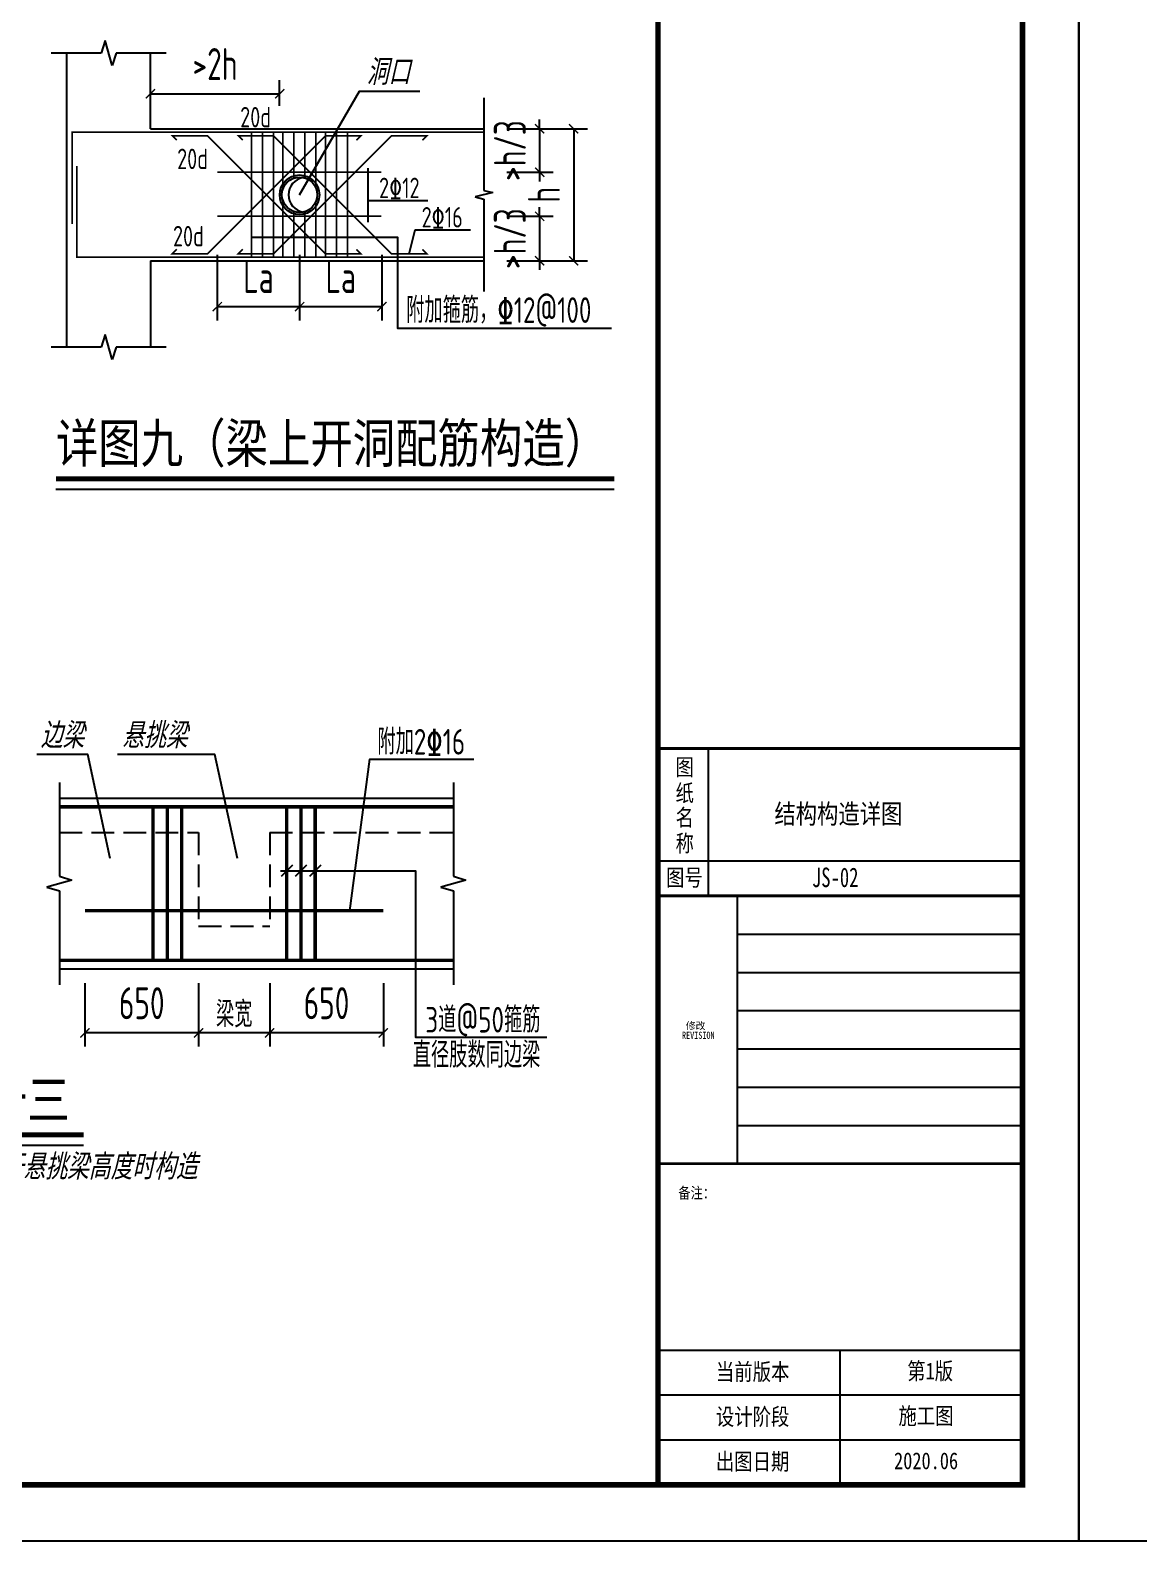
# Model space of a CAD drawing. Header units: millimetres. Extents: x -807114 to 558292, y -468455 to -61603.
# Drawn here: x -300955 to -288823, y -254641 to -238107 of the extents above; entities that cross this region are included whole.
import ezdxf
from ezdxf.enums import TextEntityAlignment as Align

# ---------------------------------------------------------------- set-up
doc = ezdxf.new("R2010")
doc.units = ezdxf.units.MM
doc.header["$LTSCALE"] = 1000
doc.linetypes.add('DASH', pattern=[0.35, 0.25, -0.1])
for name, color, linetype in [('1-剖面钢筋', 30, 'Continuous'), ('2-OTHER', 7, 'Continuous'), ('DIM_IDEN', 3, 'Continuous'), ('DIM_LEAD', 3, 'Continuous'), ('DIM_SYMB', 3, 'Continuous'), ('PUB_DIM', 3, 'Continuous'), ('PUB_TEXT', 3, 'Continuous'), ('PUB_TITLE', 4, 'Continuous'), ('建-文字', 7, 'Continuous'), ('标注线', 133, 'Continuous')]:
    doc.layers.add(name, color=color, linetype=linetype)
doc.styles.add('DIM_FONT', font='tssdeng.shx', dxfattribs={"width": 0.7, "bigfont": 'tssdchn.shx'})
doc.styles.add('LL', font='tssdeng.shx', dxfattribs={"width": 0.7, "height": 5, "bigfont": 'tssdchn.shx'})
doc.styles.add('TEXT', font='gbeitc.shx', dxfattribs={"width": 0.85, "bigfont": 'hztxt.shx'})
doc.styles.add('uni-黑体', font='simhei.ttf')
doc.styles.add('ZDBOX', font='simsun.ttc', dxfattribs={"width": 0.7})
doc.styles.add('宋体', font='simsun.ttc', dxfattribs={"width": 0.8})
doc.dimstyles.new('DIMN', dxfattribs={"dimtxt": 350, "dimasz": 100, "dimexe": 150, "dimexo": 250, "dimgap": 150, "dimtad": 1, "dimdec": 0, "dimzin": 0, "dimdsep": 46, "dimtxsty": 'DIM_FONT', "dimblk": 'ARCHTICK', "dimcen": 9, "dimclrt": 7, "dimadec": 0, "dimazin": 0, "dimtfac": 1, "dimtdec": 0, "dimtix": 1, "dimtmove": 2, "dimatfit": 3, "dimfxl": 1, "dimtolj": 1, "dimtzin": 0, "dimarcsym": 0})

# ---------------------------------------------------------------- blocks, each defined once
blk = doc.blocks.new('_ArchTick')
at = {"color": 0, "linetype": 'ByBlock', "const_width": 0.15}
blk.add_lwpolyline([(-0.5, -0.5), (0.5, 0.5)], dxfattribs=at)
blk = doc.blocks.new('*D9023')
at = {"layer": 'Defpoints', "color": 0}
for p in [(-300356, -248288), (-299112, -248288), (-300356, -249082)]:
    blk.add_point(p, dxfattribs=at)
at = {"layer": 'PUB_DIM', "color": 0, "lineweight": -2}
for p, q in [((-300356, -248538), (-300356, -249232)), ((-299112, -248538), (-299112, -249232)), ((-299112, -249082), (-300356, -249082))]:
    blk.add_line(p, q, dxfattribs=at)
at = {"layer": 'PUB_DIM', "color": 0, "linetype": 'ByBlock', "lineweight": -2, "xscale": 100, "yscale": 100, "zscale": 100, "rotation": 180}
blk.add_blockref('_ArchTick', (-300356, -249082), dxfattribs=at)
at = {"layer": 'PUB_DIM', "color": 0, "linetype": 'ByBlock', "lineweight": -2, "xscale": 100, "yscale": 100, "zscale": 100}
blk.add_blockref('_ArchTick', (-299112, -249082), dxfattribs=at)
at = {"layer": 'PUB_DIM', "color": 7, "insert": (-299734, -248757), "char_height": 350, "attachment_point": 5, "style": 'DIM_FONT'}
blk.add_mtext('\\A1;650', dxfattribs=at)
blk = doc.blocks.new('*D9024')
at = {"layer": 'Defpoints', "color": 0}
for p in [(-298334, -248288), (-297090, -248288), (-298334, -249082)]:
    blk.add_point(p, dxfattribs=at)
at = {"layer": 'PUB_DIM', "color": 0, "lineweight": -2}
for p, q in [((-298334, -248538), (-298334, -249232)), ((-297090, -248538), (-297090, -249232)), ((-297090, -249082), (-298334, -249082))]:
    blk.add_line(p, q, dxfattribs=at)
at = {"layer": 'PUB_DIM', "color": 0, "linetype": 'ByBlock', "lineweight": -2, "xscale": 100, "yscale": 100, "zscale": 100, "rotation": 180}
blk.add_blockref('_ArchTick', (-298334, -249082), dxfattribs=at)
at = {"layer": 'PUB_DIM', "color": 0, "linetype": 'ByBlock', "lineweight": -2, "xscale": 100, "yscale": 100, "zscale": 100}
blk.add_blockref('_ArchTick', (-297090, -249082), dxfattribs=at)
at = {"layer": 'PUB_DIM', "color": 7, "insert": (-297712, -248757), "char_height": 350, "attachment_point": 5, "style": 'DIM_FONT'}
blk.add_mtext('\\A1;650', dxfattribs=at)
blk = doc.blocks.new('*D9025')
at = {"layer": 'Defpoints', "color": 0}
for p in [(-299112, -248288), (-298334, -248288), (-299112, -249082)]:
    blk.add_point(p, dxfattribs=at)
at = {"layer": 'PUB_DIM', "color": 0, "lineweight": -2}
for p, q in [((-299112, -248538), (-299112, -249232)), ((-298334, -248538), (-298334, -249232)), ((-298334, -249082), (-299112, -249082))]:
    blk.add_line(p, q, dxfattribs=at)
at = {"layer": 'PUB_DIM', "color": 0, "linetype": 'ByBlock', "lineweight": -2, "xscale": 100, "yscale": 100, "zscale": 100, "rotation": 180}
blk.add_blockref('_ArchTick', (-299112, -249082), dxfattribs=at)
at = {"layer": 'PUB_DIM', "color": 0, "linetype": 'ByBlock', "lineweight": -2, "xscale": 100, "yscale": 100, "zscale": 100}
blk.add_blockref('_ArchTick', (-298334, -249082), dxfattribs=at)
blk = doc.blocks.new('*D9026')
at = {"layer": 'Defpoints', "color": 0}
for p in [(-295616, -239186), (-295616, -240631), (-295007, -240631)]:
    blk.add_point(p, dxfattribs=at)
at = {"layer": 'PUB_DIM', "color": 0, "lineweight": -2}
for p, q in [((-295366, -239186), (-294857, -239186)), ((-295007, -239186), (-295007, -240631)), ((-295366, -240631), (-294857, -240631))]:
    blk.add_line(p, q, dxfattribs=at)
at = {"layer": 'PUB_DIM', "color": 0, "linetype": 'ByBlock', "lineweight": -2, "xscale": 100, "yscale": 100, "zscale": 100}
for p, rotation in [((-295007, -239186), 90), ((-295007, -240631), 270)]:
    blk.add_blockref('_ArchTick', p, dxfattribs=dict(at, rotation=rotation))
at = {"layer": 'PUB_DIM', "color": 7, "insert": (-295332, -239909), "char_height": 350, "attachment_point": 5, "rotation": 90, "style": 'DIM_FONT'}
blk.add_mtext('\\A1;h', dxfattribs=at)
blk = doc.blocks.new('*D9027')
at = {"layer": 'Defpoints', "color": 0}
for p in [(-295989, -240144), (-295989, -240631), (-295380, -240631)]:
    blk.add_point(p, dxfattribs=at)
at = {"layer": 'PUB_DIM', "color": 0, "lineweight": -2}
for p, q in [((-295380, -240144), (-295380, -240044)), ((-295739, -240144), (-295230, -240144)), ((-295380, -240144), (-295380, -240631)), ((-295739, -240631), (-295230, -240631)), ((-295380, -240631), (-295380, -240731))]:
    blk.add_line(p, q, dxfattribs=at)
at = {"layer": 'PUB_DIM', "color": 0, "linetype": 'ByBlock', "lineweight": -2, "xscale": 100, "yscale": 100, "zscale": 100}
for p, rotation in [((-295380, -240144), 270), ((-295380, -240631), 90)]:
    blk.add_blockref('_ArchTick', p, dxfattribs=dict(at, rotation=rotation))
at = {"layer": 'PUB_DIM', "color": 7, "insert": (-295705, -240388), "char_height": 350, "attachment_point": 5, "rotation": 90, "style": 'DIM_FONT'}
blk.add_mtext('\\A1;>h/3', dxfattribs=at)
blk = doc.blocks.new('*D9028')
at = {"layer": 'Defpoints', "color": 0}
for p in [(-295989, -239186), (-295989, -239662), (-295380, -239662)]:
    blk.add_point(p, dxfattribs=at)
at = {"layer": 'PUB_DIM', "color": 0, "lineweight": -2}
for p, q in [((-295739, -239186), (-295230, -239186)), ((-295380, -239186), (-295380, -239086)), ((-295380, -239186), (-295380, -239662)), ((-295739, -239662), (-295230, -239662)), ((-295380, -239662), (-295380, -239762))]:
    blk.add_line(p, q, dxfattribs=at)
at = {"layer": 'PUB_DIM', "color": 0, "linetype": 'ByBlock', "lineweight": -2, "xscale": 100, "yscale": 100, "zscale": 100}
for p, rotation in [((-295380, -239186), 270), ((-295380, -239662), 90)]:
    blk.add_blockref('_ArchTick', p, dxfattribs=dict(at, rotation=rotation))
at = {"layer": 'PUB_DIM', "color": 7, "insert": (-295705, -239424), "char_height": 350, "attachment_point": 5, "rotation": 90, "style": 'DIM_FONT'}
blk.add_mtext('\\A1;>h/3', dxfattribs=at)
blk = doc.blocks.new('*D9029')
at = {"layer": 'Defpoints', "color": 0}
for p in [(-298006, -240316), (-297106, -240316), (-297106, -241133)]:
    blk.add_point(p, dxfattribs=at)
at = {"layer": 'PUB_DIM', "color": 0, "lineweight": -2}
for p, q in [((-298006, -240566), (-298006, -241283)), ((-297106, -240566), (-297106, -241283)), ((-298006, -241133), (-297106, -241133))]:
    blk.add_line(p, q, dxfattribs=at)
at = {"layer": 'PUB_DIM', "color": 0, "linetype": 'ByBlock', "lineweight": -2, "xscale": 100, "yscale": 100, "zscale": 100, "rotation": 180}
blk.add_blockref('_ArchTick', (-298006, -241133), dxfattribs=at)
at = {"layer": 'PUB_DIM', "color": 0, "linetype": 'ByBlock', "lineweight": -2, "xscale": 100, "yscale": 100, "zscale": 100}
blk.add_blockref('_ArchTick', (-297106, -241133), dxfattribs=at)
at = {"layer": 'PUB_DIM', "color": 7, "insert": (-297556, -240808), "char_height": 350, "attachment_point": 5, "style": 'DIM_FONT'}
blk.add_mtext('\\A1;La', dxfattribs=at)
blk = doc.blocks.new('*D9030')
at = {"layer": 'Defpoints', "color": 0}
for p in [(-298907, -240316), (-298006, -240316), (-298006, -241133)]:
    blk.add_point(p, dxfattribs=at)
at = {"layer": 'PUB_DIM', "color": 0, "lineweight": -2}
for p, q in [((-298907, -240566), (-298907, -241283)), ((-298006, -240566), (-298006, -241283)), ((-298907, -241133), (-298006, -241133))]:
    blk.add_line(p, q, dxfattribs=at)
at = {"layer": 'PUB_DIM', "color": 0, "linetype": 'ByBlock', "lineweight": -2, "xscale": 100, "yscale": 100, "zscale": 100, "rotation": 180}
blk.add_blockref('_ArchTick', (-298907, -241133), dxfattribs=at)
at = {"layer": 'PUB_DIM', "color": 0, "linetype": 'ByBlock', "lineweight": -2, "xscale": 100, "yscale": 100, "zscale": 100}
blk.add_blockref('_ArchTick', (-298006, -241133), dxfattribs=at)
at = {"layer": 'PUB_DIM', "color": 7, "insert": (-298456, -240808), "char_height": 350, "attachment_point": 5, "style": 'DIM_FONT'}
blk.add_mtext('\\A1;La', dxfattribs=at)
blk = doc.blocks.new('*D9031')
at = {"layer": 'Defpoints', "color": 0}
for p in [(-298225, -238803), (-299640, -239186), (-298225, -239186)]:
    blk.add_point(p, dxfattribs=at)
at = {"layer": 'PUB_DIM', "color": 0, "lineweight": -2}
for p, q in [((-299640, -238936), (-299640, -238653)), ((-298225, -238936), (-298225, -238653)), ((-299640, -238803), (-298225, -238803))]:
    blk.add_line(p, q, dxfattribs=at)
at = {"layer": 'PUB_DIM', "color": 0, "linetype": 'ByBlock', "lineweight": -2, "xscale": 100, "yscale": 100, "zscale": 100, "rotation": 180}
blk.add_blockref('_ArchTick', (-299640, -238803), dxfattribs=at)
at = {"layer": 'PUB_DIM', "color": 0, "linetype": 'ByBlock', "lineweight": -2, "xscale": 100, "yscale": 100, "zscale": 100}
blk.add_blockref('_ArchTick', (-298225, -238803), dxfattribs=at)
at = {"layer": 'PUB_DIM', "color": 7, "insert": (-298932, -238478), "char_height": 350, "attachment_point": 5, "style": 'DIM_FONT'}
blk.add_mtext('\\A1;>2h', dxfattribs=at)

msp = doc.modelspace()

# ---------------------------------------------------------------- linework, layer by layer
for p, q in [((-293532.3, -247581.2), (-293532.3, -245969.7)), ((-294084.8, -247197.5), (-290094.4, -247197.5))]:
    msp.add_line(p, q)
at = {"const_width": 30.7}
for points in [[(-294084.8, -245969.7), (-290094.4, -245969.7)], [(-294084.8, -247581.2), (-290094.4, -247581.2)], [(-294084.8, -250514.4), (-290094.4, -250514.4)]]:
    msp.add_lwpolyline(points, dxfattribs=at)
at = {"layer": '1-剖面钢筋', "elevation": 0}
for points, const_width in [([(-300493.8, -240229.7), (-300493.8, -239224.6), (-295989, -239224.6)], 18.1), ([(-298532.2, -240592.6), (-298532.2, -239224.6)], 18.1), ([(-298411.8, -240592.6), (-298411.8, -239224.6)], 18.1), ([(-298291.3, -240592.6), (-298291.3, -239224.6)], 18.1), ([(-298190.8, -239851), (-298190.8, -239224.6)], 18.1), ([(-298070.4, -239726.7), (-298070.4, -239224.6)], 18.1), ([(-297949.9, -239724.6), (-297949.9, -239224.6)], 18.1), ([(-297829.5, -239833.4), (-297829.5, -239224.6)], 18.1), ([(-297722.5, -240592.6), (-297722.5, -239224.6)], 18.1), ([(-297602.1, -240592.6), (-297602.1, -239224.6)], 18.1), ([(-297481.7, -240592.6), (-297481.7, -239224.6)], 18.1), ([(-297385.3, -239311.3), (-297337.1, -239263.2), (-297722.5, -239263.2), (-299013.4, -240554.1), (-299398.8, -240554.1), (-299350.6, -240505.9)], 18.1), ([(-299350.6, -239311.3), (-299398.8, -239263.2), (-299013.4, -239263.2), (-297722.5, -240554.1), (-297337.1, -240554.1), (-297385.3, -240505.9)], 18.1), ([(-298628.5, -239311.3), (-298676.7, -239263.2), (-298291.3, -239263.2), (-297000.4, -240554.1), (-296615.1, -240554.1), (-296663.2, -240505.9)], 18.1), ([(-296663.2, -239311.3), (-296615.1, -239263.2), (-297000.4, -239263.2), (-298291.3, -240554.1), (-298676.7, -240554.1), (-298628.5, -240505.9)], 18.1), ([(-300444, -239594.4), (-300444, -240592.6), (-295989, -240592.6)], 18.1), ([(-298906.5, -239661.6), (-297111.3, -239661.6)], 18.1), ([(-298190.8, -240592.6), (-298190.8, -239966.2)], 18.1), ([(-297829.5, -240592.6), (-297829.5, -239983.8)], 18.1), ([(-298906.5, -240144), (-297111.3, -240144)], 18.1), ([(-298070.4, -240592.6), (-298070.4, -240090.6)], 18.1), ([(-297949.9, -240592.6), (-297949.9, -240092.7)], 18.1), ([(-300634.3, -246607.8), (-296323.4, -246607.8)], 37.3), ([(-299609.7, -246607.8), (-299609.7, -248287.8)], 37.3), ([(-299454.1, -246607.8), (-299454.1, -248287.8)], 37.3), ([(-299298.5, -246607.8), (-299298.5, -248287.8)], 37.3), ([(-298147.4, -246607.8), (-298147.4, -248287.8)], 37.3), ([(-297991.9, -246607.8), (-297991.9, -248287.8)], 37.3), ([(-297836.3, -246607.8), (-297836.3, -248287.8)], 37.3), ([(-300356.3, -247744.8), (-297089.7, -247744.8)], 37.3), ([(-300634.3, -248287.8), (-296323.4, -248287.8)], 37.3)]:
    msp.add_lwpolyline(points, dxfattribs=dict(at, const_width=const_width))
at = {"layer": '2-OTHER', "color": 253}
for p, q in [((-300552.5, -241575.7, 0), (-300552.5, -238357, 0)), ((-299639.6, -239186.1, 0), (-299639.6, -238357, 0)), ((-299639.6, -239186.1, 0), (-295989.1, -239186.1, 0)), ((-297258.5, -239617.1, 0), (-297258.5, -240209.9, 0)), ((-297258.5, -239970.7, 0), (-296604.4, -239970.7, 0)), ((-299639.6, -240631.2, 0), (-299639.6, -241575.7, 0)), ((-299639.6, -240631.2, 0), (-295989, -240631.2, 0))]:
    msp.add_line(p, q, dxfattribs=at)
at = {"layer": '2-OTHER', "color": 253, "elevation": 0}
msp.add_lwpolyline([(-296807.7, -240554.1), (-296740.5, -240292.1), (-296136.7, -240292.1)], dxfattribs=at)
at = {"layer": '2-OTHER'}
for radius in [216.8, 192.7]:
    msp.add_circle((-298006.9, -239908.6, 0), radius, dxfattribs=at)
msp.add_arc((-297934.7, -239908.6, 0), 192.7, 100.80692, 259.19308, dxfattribs=at)
at = {"layer": 'Defpoints', "color": 0, "linetype": 'ByBlock'}
for p in [(-295989, -239715.9, 0), (-295989, -240101.3, 0)]:
    msp.add_point(p, dxfattribs=at)
at = {"layer": 'DIM_IDEN'}
for p, q in [((-295989, -238848.9, 0), (-295989, -239860.4, 0)), ((-295892.6, -239884.5, 0), (-296085.3, -239932.7, 0)), ((-295989, -239860.4, 0), (-295892.6, -239884.5, 0)), ((-296085.3, -239932.7, 0), (-295989, -239956.8, 0)), ((-295989, -239956.8, 0), (-295989, -240968.3, 0))]:
    msp.add_line(p, q, dxfattribs=at)
at = {"layer": 'DIM_IDEN', "color": 253, "elevation": 0}
msp.add_lwpolyline([(-298006.9, -239908.6), (-297351.9, -238775.8), (-296691.6, -238775.8)], dxfattribs=at)
at = {"layer": 'DIM_LEAD'}
for p, q in [((-300133.4, -238220.1, 0), (-300177, -238357, 0)), ((-300058.7, -238493.9, 0), (-300133.4, -238220.1, 0)), ((-300177, -238357, 0), (-300726.8, -238357, 0)), ((-300015.2, -238357, 0), (-300058.7, -238493.9, 0)), ((-299465.4, -238357, 0), (-300015.2, -238357, 0)), ((-300133.4, -241438.8, 0), (-300177, -241575.7, 0)), ((-300058.7, -241712.6, 0), (-300133.4, -241438.8, 0)), ((-300177, -241575.7, 0), (-300726.8, -241575.7, 0)), ((-300015.2, -241575.7, 0), (-300058.7, -241712.6, 0)), ((-299465.4, -241575.7, 0), (-300015.2, -241575.7, 0)), ((-300634.3, -246340.3, 0), (-300634.3, -247366.9, 0)), ((-296323.4, -246340.3, 0), (-296323.4, -247366.9, 0)), ((-300497.4, -247410.5, 0), (-300771.1, -247485.2, 0)), ((-300771.1, -247485.2, 0), (-300634.3, -247528.7, 0)), ((-300634.3, -247366.9, 0), (-300497.4, -247410.5, 0)), ((-296186.5, -247410.5, 0), (-296460.3, -247485.2, 0)), ((-296460.3, -247485.2, 0), (-296323.4, -247528.7, 0)), ((-296323.4, -247366.9, 0), (-296186.5, -247410.5, 0)), ((-300634.3, -247528.7, 0), (-300634.3, -248555.4, 0)), ((-296323.4, -247528.7, 0), (-296323.4, -248555.4, 0))]:
    msp.add_line(p, q, dxfattribs=at)
at = {"layer": 'DIM_SYMB', "const_width": 56}
for points in [[(-300674, -243018.5), (-294564.1, -243018.5)], [(-302377.7, -250197.6), (-300369.7, -250197.6)]]:
    msp.add_lwpolyline(points, dxfattribs=at)
at = {"layer": 'DIM_SYMB'}
for points in [[(-300674, -243130.5), (-294564.1, -243130.5)], [(-302377.7, -250309.6), (-300369.7, -250309.6)]]:
    msp.add_lwpolyline(points, dxfattribs=at)
at = {"layer": 'PUB_TITLE'}
for p, q in [((-294084.8, -252553.8), (-290094.4, -252553.8)), ((-292089.6, -254027.2), (-292089.6, -252553.8)), ((-294084.8, -253045), (-290094.4, -253045)), ((-294084.8, -253536.1), (-290094.4, -253536.1))]:
    msp.add_line(p, q, dxfattribs=at)
for points in [[(-325946.5, -254641.1), (-289480.5, -254641.1), (-289480.5, -228857), (-325946.5, -228857)], [(-289480.5, -254641.1), (-253014.4, -254641.1), (-253014.4, -228857), (-289480.5, -228857)], [(-324601.2, -254027.2), (-290094.4, -254027.2), (-290094.4, -229470.9), (-324601.2, -229470.9)]]:
    msp.add_lwpolyline(points, close=True, dxfattribs=at)
at = {"layer": 'PUB_TITLE', "const_width": 61.4}
msp.add_lwpolyline([(-324601.2, -254027.2), (-290094.4, -254027.2), (-290094.4, -229470.9), (-324601.2, -229470.9)], close=True, dxfattribs=at)
msp.add_lwpolyline([(-294084.8, -254027.2), (-294084.8, -229470.9)], dxfattribs=at)
at = {"layer": 'PUB_TITLE'}
msp.add_lwpolyline([(-294084.8, -250514.4), (-290094.4, -250514.4)], dxfattribs=at)
for points in [[(-293216.5, -247581.2), (-293216.5, -247581.2), (-293216.5, -250496), (-293216.5, -250496)], [(-293216.5, -248000.2), (-293216.5, -248000.2), (-290891.1, -248000.2), (-290094.4, -248000.2)], [(-293216.5, -248419.3), (-293216.5, -248419.3), (-290891.1, -248419.3), (-290094.4, -248419.3)], [(-293216.5, -248838.3), (-293216.5, -248838.3), (-290891.1, -248838.3), (-290094.4, -248838.3)], [(-293216.5, -249257.3), (-293216.5, -249257.3), (-290891.1, -249257.3), (-290094.4, -249257.3)], [(-293216.5, -249676.4), (-293216.5, -249676.4), (-290891.1, -249676.4), (-290094.4, -249676.4)], [(-293216.5, -250095.4), (-293216.5, -250095.4), (-290891.1, -250095.4), (-290094.4, -250095.4)]]:
    msp.add_open_spline(points, degree=3, dxfattribs=at)
at = {"layer": '标注线'}
for p, q in [((-300634.3, -246514.5, 0), (-296323.4, -246514.5, 0)), ((-298085.1, -247245.9, 0), (-298209.7, -247370.5, 0)), ((-297929.6, -247245.9, 0), (-298054.2, -247370.5, 0)), ((-297774, -247245.9, 0), (-297898.6, -247370.5, 0)), ((-300634.3, -248381.2, 0), (-296323.4, -248381.2, 0))]:
    msp.add_line(p, q, dxfattribs=at)
at = {"layer": '标注线', "linetype": 'DASH'}
for p, q in [((-300634.3, -246887.8, 0), (-299111.9, -246887.8, 0)), ((-299111.9, -246887.8, 0), (-299111.9, -247914.5, 0)), ((-298334.1, -246887.8, 0), (-296323.4, -246887.8, 0)), ((-298334.1, -246887.8, 0), (-298334.1, -247914.5, 0)), ((-299111.9, -247914.5, 0), (-298334.1, -247914.5, 0))]:
    msp.add_line(p, q, dxfattribs=at)
at = {"layer": '标注线', "elevation": 0}
for points in [[(-294593.8, -241372), (-296931.4, -241372), (-296931.4, -240375), (-298532.2, -240375)], [(-300079.9, -247174.3), (-300324.9, -246033.1), (-300883.5, -246033.1)], [(-298687.9, -247174.3), (-298932.9, -246033.1), (-299999.7, -246033.1)], [(-297455.1, -247744.8), (-297239.5, -246085.5), (-296099.7, -246085.5)], [(-298214.7, -247308.2), (-296739.7, -247308.2), (-296739.7, -249128.9), (-295299.4, -249128.9)]]:
    msp.add_lwpolyline(points, dxfattribs=at)

# ---------------------------------------------------------------- texts
at = {"style": 'ZDBOX', "width": 0.8}
for s, height, p in [('图', 184.2, (-293791.9, -246175.1)), ('纸', 184.2, (-293791.9, -246452.9)), ('名', 184.2, (-293791.9, -246721.3)), ('称', 184.2, (-293791.9, -247003.6)), ('图号', 184.17, (-293795.6, -247383.5)), ('备注：', 122.78, (-293660.7, -250830.7))]:
    msp.add_text(s, height=height, dxfattribs=at).set_placement(p, align=Align.MIDDLE)
for s, p in [('当前版本', (-293451, -252883.6)), ('第1版', (-291357.5, -252875.2)), ('设计阶段', (-293451, -253374.8)), ('施工图', (-291453.6, -253366.3)), ('出图日期', (-293451, -253865.9)), ('2020.06', (-291501.7, -253857.5))]:
    msp.add_text(s, height=184.17, dxfattribs=at).set_placement(p)
at = {"layer": 'PUB_TEXT', "color": 7}
for s, height, style, width, p in [('洞口', 280, 'TEXT', 0.85, (-297276.4, -238705.2, 0)), ('20d', 224, 'LL', 0.75, (-298656.4, -239170.9, 0)), ('20d', 224, 'LL', 0.75, (-299346.3, -239627.9, 0)), ('2%%13112', 224, 'LL', 0.75, (-297137, -239945.3, 0)), ('2%%13116', 224, 'LL', 0.75, (-296670.9, -240266.7, 0)), ('20d', 224, 'LL', 0.75, (-299391.8, -240473.3, 0)), ('边梁', 280, 'TEXT', 0.85, (-300843.4, -245965.6, 0)), ('悬挑梁', 280, 'TEXT', 0.85, (-299951, -245965.6, 0))]:
    msp.add_text(s, height=height, dxfattribs=dict(at, style=style, width=width)).set_placement(p)
at = {"layer": 'PUB_TEXT'}
for s, height, style, width, p in [('附加箍筋，%%13112@100', 280, 'LL', 0.75, (-296839.8, -241310.8, 0)), ('详图九（梁上开洞配筋构造）', 425.316, '宋体', 0.8, (-300674, -242840.3, 0)), ('附加2%%13116', 280, 'LL', 0.75, (-297155.8, -246035.7, 0)), ('梁宽', 280, 'LL', 0.75, (-298921.5, -249018, 0)), ('3道@50箍筋', 280, 'LL', 0.75, (-296630.7, -249078.1, 0)), ('直径肢数同边梁', 280, 'LL', 0.75, (-296768.5, -249463, 0)), ('详图十三', 425.32, '宋体', 0.8, (-302377.7, -250026.6, 0)), ('边梁高度大于悬挑梁高度时构造', 280, 'TEXT', 0.85, (-302459.6, -250687.1))]:
    msp.add_text(s, height=height, dxfattribs=dict(at, style=style, width=width)).set_placement(p)
at = {"layer": 'PUB_TEXT', "color": 8, "style": '宋体'}
msp.add_text('修改', height=78.05, dxfattribs=at).set_placement((-293779.5, -249042.7))
at = {"layer": 'PUB_TEXT', "color": 8, "style": '宋体', "width": 0.7}
msp.add_text('REVISION', height=78.05, dxfattribs=at).set_placement((-293822.1, -249170.8), align=Align.BOTTOM_LEFT)
at = {"layer": '建-文字', "style": 'uni-黑体'}
for s, width, p in [('结构构造详图', 0.8, (-292810.5, -246791.9)), ('JS-02', 0.7, (-292399.9, -247486.4))]:
    msp.add_text(s, height=213.77, dxfattribs=dict(at, width=width)).set_placement(p)

# ---------------------------------------------------------------- dimensions: what is measured, and where the dimension line sits
at = {"layer": 'PUB_DIM'}
dim = msp.add_aligned_dim(p1=(-299639.6, -239186.1, 0), p2=(-298224.9, -239186.1, 0), distance=382.9, text='>2h', dimstyle='DIMN', override={"dimlfac": 0.1333}, dxfattribs=at)
dim.commit()
dim.dimension.update_dxf_attribs({"geometry": '*D9031', "text_midpoint": (-298932.2, -238478.2, 0)})
for base, p1, p2, text, picture, middle in [((-295380.3, -239661.6, 0), (-295989.1, -239186.1, 0), (-295989, -239661.6, 0), '>h/3', '*D9028', (-295705.3, -239423.8, 0)), ((-295006.9, -240631.2, 0), (-295615.8, -239186.1, 0), (-295615.6, -240631.2, 0), 'h', '*D9026', (-295331.9, -239908.6, 0)), ((-295380.3, -240631.2, 0), (-295989.1, -240144, 0), (-295989, -240631.2, 0), '>h/3', '*D9027', (-295705.3, -240387.6, 0))]:
    dim = msp.add_linear_dim(base=base, p1=p1, p2=p2, angle=90, text=text, dimstyle='DIMN', override={"dimlfac": 0.1333}, dxfattribs=at)
    dim.commit()
    dim.dimension.update_dxf_attribs({"geometry": picture, "text_midpoint": middle})
for base, p1, p2, text, override, picture, middle in [((-298006.2, -241133, 0), (-298906.5, -240315.6, 0), (-298006.2, -240315.6, 0), 'La', {"dimlfac": 0.1333}, '*D9030', (-298456.4, -240808, 0)), ((-297105.9, -241133, 0), (-298006.2, -240315.6, 0), (-297105.9, -240315.6, 0), 'La', {"dimlfac": 0.1333}, '*D9029', (-297556.1, -240808, 0)), ((-300356.3, -249082.2, 0), (-299111.9, -248287.8, 0), (-300356.3, -248287.8, 0), '650', {"dimlfac": 0.17655}, '*D9023', (-299734.1, -248757.2, 0)), ((-299111.9, -249082.2, 0), (-298334.1, -248287.8, 0), (-299111.9, -248287.8, 0), ' ', {"dimtxt": 450, "dimlfac": 0.17655}, '*D9025', (-298723, -249082.2, 0)), ((-298334.1, -249082.2, 0), (-297089.7, -248287.8, 0), (-298334.1, -248287.8, 0), '650', {"dimlfac": 0.17655}, '*D9024', (-297711.9, -248757.2, 0))]:
    dim = msp.add_linear_dim(base=base, p1=p1, p2=p2, text=text, dimstyle='DIMN', override=override, dxfattribs=at)
    dim.commit()
    dim.dimension.update_dxf_attribs({"geometry": picture, "text_midpoint": middle})

doc.saveas('drawing.dxf')
